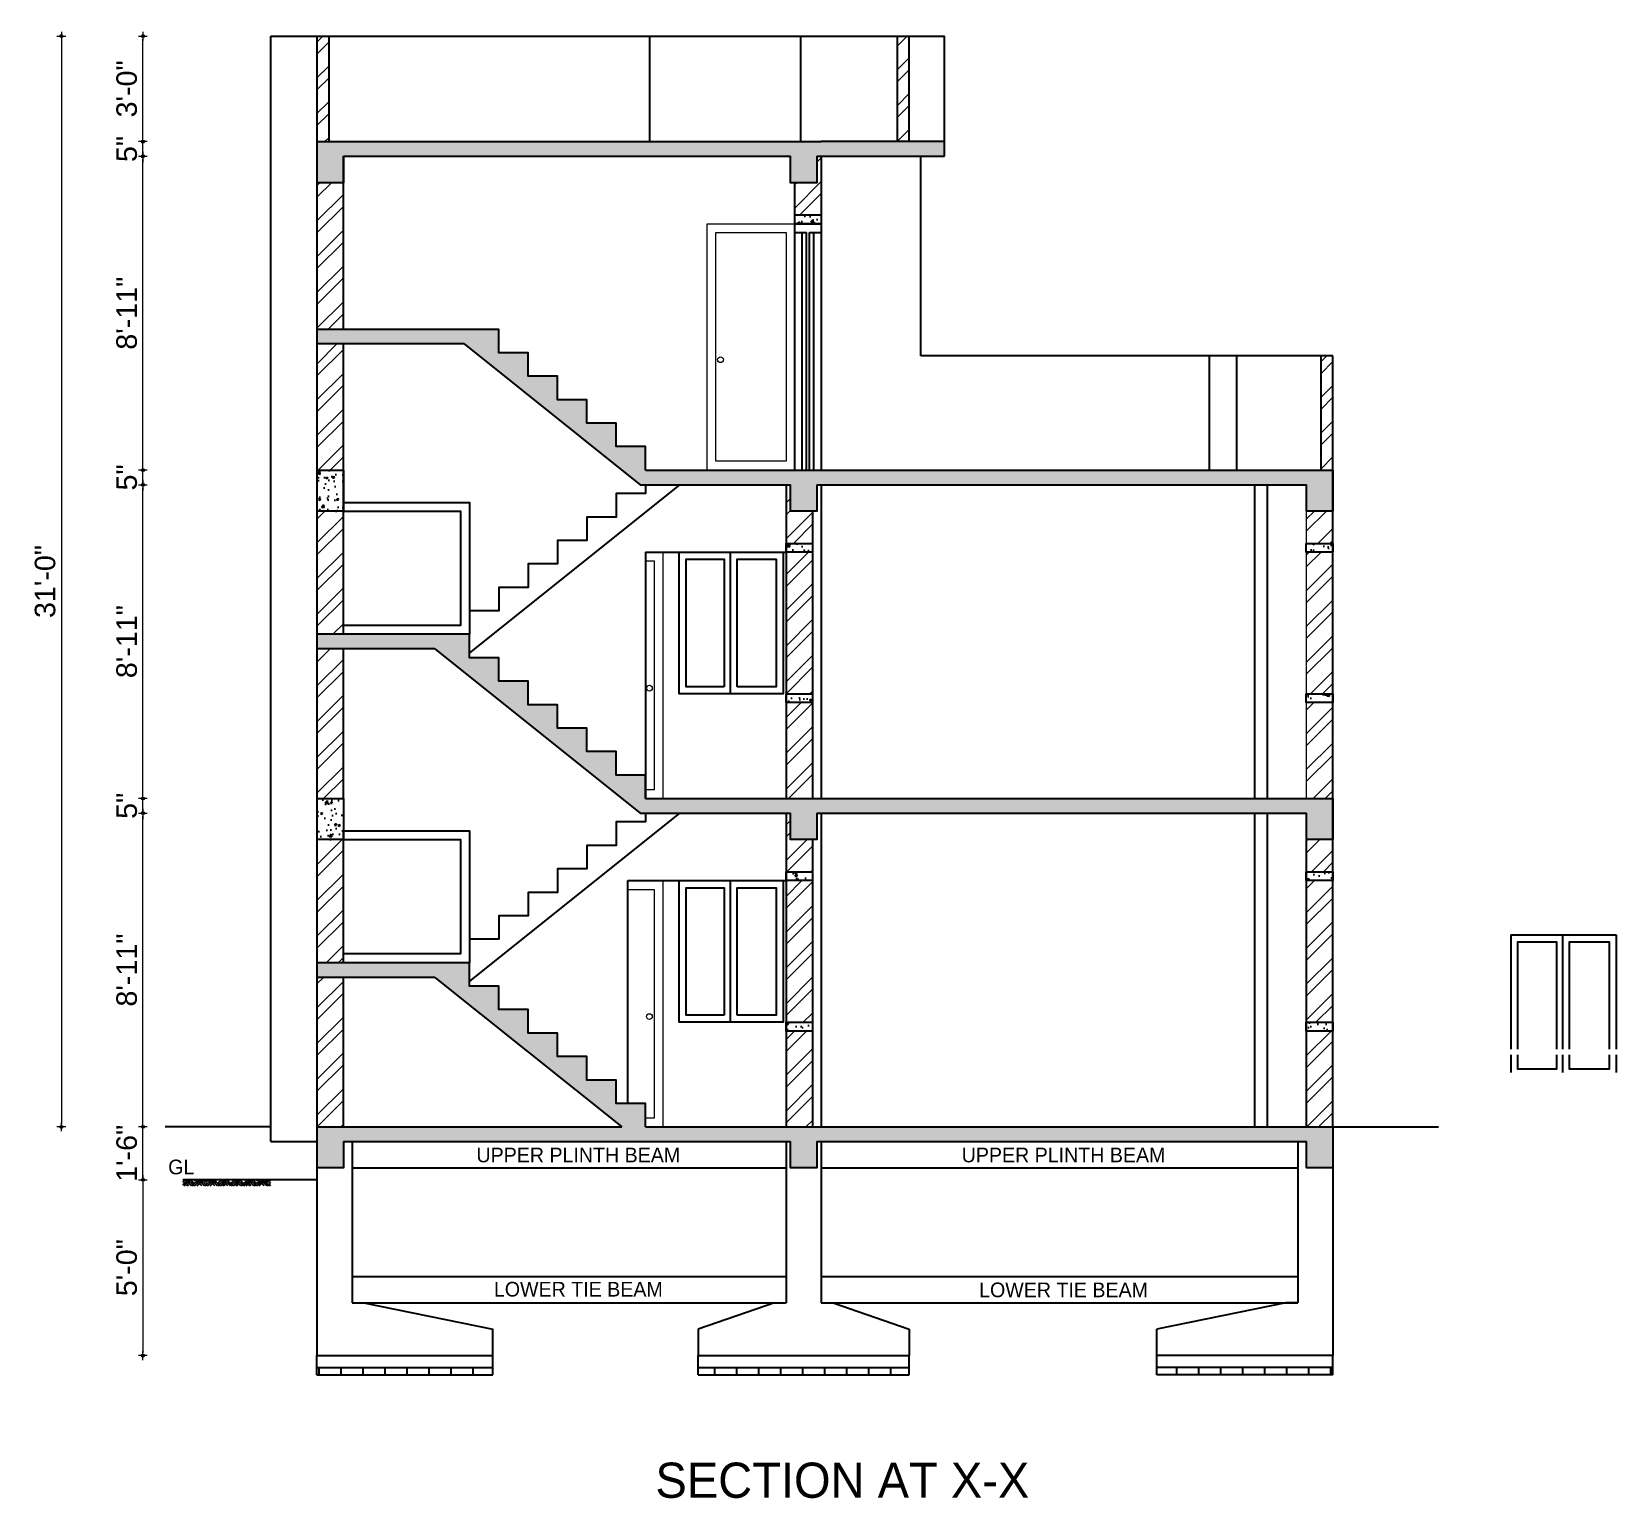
# Model space of a CAD drawing. Header units: inches. Extents: x 10143 to 33197, y -150 to 3760.
# Drawn here: x 27609 to 28150, y 839 to 1339 of the extents above; entities that cross this region are included whole.
import ezdxf
from ezdxf.enums import TextEntityAlignment as Align

# ---------------------------------------------------------------- set-up
doc = ezdxf.new("R2010")
doc.units = ezdxf.units.IN
doc.header["$LTSCALE"] = 0.5
doc.header["$MEASUREMENT"] = 0
doc.header["$PDMODE"] = 66
doc.layers.add('A-Wall', color=7, linetype='Continuous')
for name, color, linetype, lineweight in [('Dimention', 5, 'Continuous', 20), ('DW TEXT', 92, 'Continuous', 15), ('hatch', 9, 'Continuous', 0), ('Toilet', 7, 'Continuous', 25), ('win door light', 30, 'Continuous', 18)]:
    doc.layers.add(name, color=color, linetype=linetype, lineweight=lineweight)
doc.styles.add('CEN', font='GOTHIC.TTF')
doc.styles.get("Standard").update_dxf_attribs({"font": 'arial.ttf'})
doc.dimstyles.new('S8', dxfattribs={"dimtxt": 5, "dimasz": 1, "dimexe": 6, "dimexo": 18, "dimgap": 1.9375, "dimtad": 1, "dimdec": 0, "dimzin": 3, "dimdsep": 46, "dimlunit": 4, "dimtxsty": 'Standard', "dimblk": 'dot 2', "dimcen": 12, "dimse1": 1, "dimse2": 1, "dimclrd": 1, "dimclre": 1, "dimclrt": 256, "dimadec": 0, "dimazin": 0, "dimtfac": 0.75, "dimtdec": 0, "dimtix": 1, "dimtmove": 1, "dimatfit": 3, "dimldrblk": 'DOT', "dimfxl": 1, "dimtolj": 1, "dimtzin": 0, "dimlwd": 9, "dimlwe": 9, "dimarcsym": 0})
pattern_1 = [(0, (12999.9513, 1360.385), (0, 3.75), []), (90, (12999.951, 1360.385), (-7.5, 5e-16), [3.75, -3.75]), (90, (13003.701, 1360.385), (-7.5, 5e-16), [-3.75, 3.75])]
pattern_2 = [(50, (0, 0), (7.1726018, -0.6275213), [0.75, -8.25]), (355, (0, 0), (-1.3875133, 7.5219213), [0.6, -6.6]), (100.451444, (0.598, -0.052), (5.7850885, 6.8943999), [0.637402, -7.0114211]), (46.1842, (0, 2), (10.6724133, -1.6551928), [1.125, -12.375]), (96.635635, (0.889, 1.862), (9.3466195, 9.741186), [0.9561034, -10.5171376]), (351.184164, (0, 2), (9.3466195, 9.741186), [0.9, -9.9]), (21, (1, 1.5), (5.9690705, -4.0261889), [0.75, -8.25]), (326, (1, 1.5), (2.4331533, 7.2515005), [0.6, -6.6]), (71.451445, (1.4974, 1.1645), (8.4022238, 3.2253115), [0.6374019, -7.0114211]), (37.5, (0, 0), (0.12159855, 3.32893854), [0, -6.52, 0, -6.7, 0, -6.625]), (7.5, (0, 0), (2.63069537, 3.9441171), [0, -3.82, 0, -6.37, 0, -2.525]), (327.5, (-2.23, 0), (5.33822436, -0.22554872), [0, -2.5, 0, -7.8, 0, -10.35]), (317.5, (-3.23, 0), (5.8318617, 1.0010498), [0, -3.25, 0, -5.18, 0, -7.35])]

# ---------------------------------------------------------------- blocks, each defined once
blk = doc.blocks.new('dot1')
at = {"layer": 'hatch'}
h = blk.add_hatch(color=256, dxfattribs=at)
edge = h.paths.add_edge_path()
edge.add_arc((0, 0), 1, 0, 360)
for p, q in [((3, 0), (-3, 0)), ((0, 3), (0, -3))]:
    blk.add_line(p, q, dxfattribs=at)
blk.add_circle((0, 0), 1, dxfattribs=at)
blk = doc.blocks.new('dot 2')
at = {"layer": 'hatch', "xscale": 0.5, "yscale": 0.5, "zscale": 0.5}
blk.add_blockref('dot1', (0, 0), dxfattribs=at)
blk = doc.blocks.new('*D2158')
at = {"layer": 'Defpoints', "color": 0, "transparency": 16777216}
for p in [(27660.98, 947.59), (27647.37, 887.59), (27706.73, 887.59)]:
    blk.add_point(p, dxfattribs=at)
at = {"layer": 'Toilet', "color": 1, "lineweight": 9, "transparency": 16777216}
blk.add_line((27647.37, 946.59), (27647.37, 888.59), dxfattribs=at)
for p, rotation in [((27647.37, 947.59), 90), ((27647.37, 887.59), 270)]:
    blk.add_blockref('dot 2', p, dxfattribs=dict(at, rotation=rotation))
at = {"layer": 'Toilet', "transparency": 16777216, "insert": (27641.86, 917.59), "char_height": 7, "attachment_point": 5, "rotation": 90}
blk.add_mtext('\\A1;5\'-0"', dxfattribs=at)
blk = doc.blocks.new('_Dot')
at = {"color": 0, "linetype": 'ByBlock', "lineweight": -2}
blk.add_line((-0.5, 0), (-1, 0), dxfattribs=at)
at = {"color": 0, "linetype": 'ByBlock', "const_width": 0.5}
blk.add_lwpolyline([(-0.25, 0, 1), (0.25, 0, 1)], format="xyb", close=True, dxfattribs=at)
blk = doc.blocks.new('*D2159')
at = {"layer": 'Defpoints', "color": 0, "transparency": 16777216}
for p in [(27647.37, 965.59), (27654.98, 965.59), (27660.98, 947.59)]:
    blk.add_point(p, dxfattribs=at)
at = {"layer": 'Toilet', "color": 1, "lineweight": 9, "transparency": 16777216}
for p, q in [((27647.37, 966.59), (27647.37, 967.59)), ((27647.37, 947.59), (27647.37, 965.59)), ((27647.37, 946.59), (27647.37, 945.59))]:
    blk.add_line(p, q, dxfattribs=at)
for p, rotation in [((27647.37, 965.59), 270), ((27647.37, 947.59), 90)]:
    blk.add_blockref('dot 2', p, dxfattribs=dict(at, rotation=rotation))
at = {"layer": 'Toilet', "transparency": 16777216, "insert": (27641.86, 956.59), "char_height": 7, "attachment_point": 5, "rotation": 90}
blk.add_mtext('\\A1;1\'-6"', dxfattribs=at)
blk = doc.blocks.new('*D2160')
at = {"layer": 'Defpoints', "color": 0, "transparency": 16777216}
for p in [(27647.37, 1072.59), (27816.96, 1072.59), (27654.98, 965.59)]:
    blk.add_point(p, dxfattribs=at)
at = {"layer": 'Toilet', "color": 1, "lineweight": 9, "transparency": 16777216}
blk.add_line((27647.37, 966.59), (27647.37, 1071.59), dxfattribs=at)
for p, rotation in [((27647.37, 1072.59), 90), ((27647.37, 965.59), 270)]:
    blk.add_blockref('dot 2', p, dxfattribs=dict(at, rotation=rotation))
at = {"layer": 'Toilet', "transparency": 16777216, "insert": (27641.86, 1019.09), "char_height": 7, "attachment_point": 5, "rotation": 90}
blk.add_mtext('\\A1;8\'-11"', dxfattribs=at)
blk = doc.blocks.new('*D2161')
at = {"layer": 'Defpoints', "color": 0, "transparency": 16777216}
for p in [(27647.37, 1077.59), (27818.71, 1077.59), (27816.96, 1072.59)]:
    blk.add_point(p, dxfattribs=at)
at = {"layer": 'Toilet', "color": 1, "lineweight": 9, "transparency": 16777216}
for p, q in [((27647.37, 1078.59), (27647.37, 1079.59)), ((27647.37, 1072.59), (27647.37, 1077.59)), ((27647.37, 1071.59), (27647.37, 1070.59))]:
    blk.add_line(p, q, dxfattribs=at)
for p, rotation in [((27647.37, 1077.59), 270), ((27647.37, 1072.59), 90)]:
    blk.add_blockref('dot 2', p, dxfattribs=dict(at, rotation=rotation))
at = {"layer": 'Toilet', "transparency": 16777216, "insert": (27641.88, 1075.09), "char_height": 7, "attachment_point": 5, "rotation": 90}
blk.add_mtext('\\A1;5"', dxfattribs=at)
blk = doc.blocks.new('*D2162')
at = {"layer": 'Defpoints', "color": 0, "transparency": 16777216}
for p in [(27647.37, 1184.59), (27818.71, 1184.59), (27818.71, 1077.59)]:
    blk.add_point(p, dxfattribs=at)
at = {"layer": 'Toilet', "color": 1, "lineweight": 9, "transparency": 16777216}
blk.add_line((27647.37, 1078.59), (27647.37, 1183.59), dxfattribs=at)
for p, rotation in [((27647.37, 1184.59), 90), ((27647.37, 1077.59), 270)]:
    blk.add_blockref('dot 2', p, dxfattribs=dict(at, rotation=rotation))
at = {"layer": 'Toilet', "transparency": 16777216, "insert": (27641.86, 1131.09), "char_height": 7, "attachment_point": 5, "rotation": 90}
blk.add_mtext('\\A1;8\'-11"', dxfattribs=at)
blk = doc.blocks.new('*D2163')
at = {"layer": 'Defpoints', "color": 0, "transparency": 16777216}
for p in [(27647.37, 1189.59), (27818.71, 1189.59), (27818.71, 1184.59)]:
    blk.add_point(p, dxfattribs=at)
at = {"layer": 'Toilet', "color": 1, "lineweight": 9, "transparency": 16777216}
for p, q in [((27647.37, 1190.59), (27647.37, 1191.59)), ((27647.37, 1184.59), (27647.37, 1189.59)), ((27647.37, 1183.59), (27647.37, 1182.59))]:
    blk.add_line(p, q, dxfattribs=at)
for p, rotation in [((27647.37, 1189.59), 270), ((27647.37, 1184.59), 90)]:
    blk.add_blockref('dot 2', p, dxfattribs=dict(at, rotation=rotation))
at = {"layer": 'Toilet', "transparency": 16777216, "insert": (27641.88, 1187.09), "char_height": 7, "attachment_point": 5, "rotation": 90}
blk.add_mtext('\\A1;5"', dxfattribs=at)
blk = doc.blocks.new('*D2164')
at = {"layer": 'Defpoints', "color": 0, "transparency": 16777216}
for p in [(27647.37, 1296.59), (27715.75, 1296.59), (27818.71, 1189.59)]:
    blk.add_point(p, dxfattribs=at)
at = {"layer": 'Toilet', "color": 1, "lineweight": 9, "transparency": 16777216}
blk.add_line((27647.37, 1190.59), (27647.37, 1295.59), dxfattribs=at)
for p, rotation in [((27647.37, 1296.59), 90), ((27647.37, 1189.59), 270)]:
    blk.add_blockref('dot 2', p, dxfattribs=dict(at, rotation=rotation))
at = {"layer": 'Toilet', "transparency": 16777216, "insert": (27641.86, 1243.09), "char_height": 7, "attachment_point": 5, "rotation": 90}
blk.add_mtext('\\A1;8\'-11"', dxfattribs=at)
blk = doc.blocks.new('*D2165')
at = {"layer": 'Defpoints', "color": 0, "transparency": 16777216}
for p in [(27647.37, 1301.59), (27706.73, 1301.59), (27715.75, 1296.59)]:
    blk.add_point(p, dxfattribs=at)
at = {"layer": 'Toilet', "color": 1, "lineweight": 9, "transparency": 16777216}
for p, q in [((27647.37, 1302.59), (27647.37, 1303.59)), ((27647.37, 1296.59), (27647.37, 1301.59)), ((27647.37, 1295.59), (27647.37, 1294.59))]:
    blk.add_line(p, q, dxfattribs=at)
for p, rotation in [((27647.37, 1301.59), 270), ((27647.37, 1296.59), 90)]:
    blk.add_blockref('dot 2', p, dxfattribs=dict(at, rotation=rotation))
at = {"layer": 'Toilet', "transparency": 16777216, "insert": (27641.88, 1299.09), "char_height": 7, "attachment_point": 5, "rotation": 90}
blk.add_mtext('\\A1;5"', dxfattribs=at)
blk = doc.blocks.new('*D2166')
at = {"layer": 'Defpoints', "color": 0, "transparency": 16777216}
for p in [(27647.37, 1337.59), (27706.73, 1337.59), (27706.73, 1301.59)]:
    blk.add_point(p, dxfattribs=at)
at = {"layer": 'Toilet', "color": 1, "lineweight": 9, "transparency": 16777216}
blk.add_line((27647.37, 1302.59), (27647.37, 1336.59), dxfattribs=at)
for p, rotation in [((27647.37, 1337.59), 90), ((27647.37, 1301.59), 270)]:
    blk.add_blockref('dot 2', p, dxfattribs=dict(at, rotation=rotation))
at = {"layer": 'Toilet', "transparency": 16777216, "insert": (27641.86, 1319.59), "char_height": 7, "attachment_point": 5, "rotation": 90}
blk.add_mtext('\\A1;3\'-0"', dxfattribs=at)
blk = doc.blocks.new('*D2167')
at = {"layer": 'Defpoints', "color": 0, "transparency": 16777216}
for p in [(27690.98, 1337.59), (27619.56, 965.59), (27690.98, 965.59)]:
    blk.add_point(p, dxfattribs=at)
at = {"layer": 'Toilet', "color": 1, "lineweight": 9, "transparency": 16777216}
blk.add_line((27619.56, 1336.59), (27619.56, 966.59), dxfattribs=at)
for p, rotation in [((27619.56, 1337.59), 90), ((27619.56, 965.59), 270)]:
    blk.add_blockref('dot 2', p, dxfattribs=dict(at, rotation=rotation))
at = {"layer": 'Toilet', "transparency": 16777216, "insert": (27614.04, 1151.59), "char_height": 7, "attachment_point": 5, "rotation": 90}
blk.add_mtext('\\A1;31\'-0"', dxfattribs=at)

msp = doc.modelspace()

# ---------------------------------------------------------------- hatches: boundary and pattern name
at = {"layer": 'A-Wall', "ltscale": 40, "true_color": 0xf26722}
h = msp.add_hatch(dxfattribs=at)
h.set_pattern_fill('AR-CONC', color=30)
h.set_pattern_definition(pattern_2)
h.paths.add_polyline_path([(27877.21, 1296.59), (27878.71, 1296.59), (27920.71, 1296.59), (27920.71, 1301.59), (27878.71, 1301.59), (27706.75, 1301.59), (27706.75, 1287.59), (27715.75, 1287.59), (27715.75, 1296.59), (27868.21, 1296.59), (27868.21, 1287.59), (27877.21, 1287.59)])
h = msp.add_hatch(dxfattribs=at)
h.set_pattern_fill('AR-CONC', color=30)
h.set_pattern_definition(pattern_2)
h.paths.add_polyline_path([(27878.71, 1276.59), (27869.71, 1276.59), (27869.71, 1273.59), (27878.71, 1273.59)])
h = msp.add_hatch(dxfattribs=at)
h.set_pattern_fill('AR-CONC', color=30)
h.set_pattern_definition(pattern_2)
h.paths.add_polyline_path([(27877.21, 1184.59), (28044.17, 1184.59), (28044.17, 1175.59), (28053.17, 1175.59), (28053.17, 1189.59), (27818.71, 1189.59), (27818.71, 1197.59), (27808.71, 1197.59), (27808.71, 1205.59), (27798.71, 1205.59), (27798.71, 1213.59), (27788.71, 1213.59), (27788.71, 1221.59), (27778.71, 1221.59), (27778.71, 1229.59), (27768.71, 1229.59), (27768.71, 1237.59), (27732.72, 1237.59), (27706.73, 1237.59), (27706.73, 1232.59), (27756.96, 1232.59), (27816.96, 1184.59), (27868.21, 1184.59), (27868.21, 1175.59), (27877.21, 1175.59)])
h = msp.add_hatch(dxfattribs=at)
h.set_pattern_fill('AR-CONC', color=30)
h.set_pattern_definition(pattern_2)
h.paths.add_polyline_path([(27715.75, 1189.59), (27706.75, 1189.59), (27706.75, 1175.59), (27715.75, 1175.59)])
h = msp.add_hatch(dxfattribs=at)
h.set_pattern_fill('AR-CONC', color=30)
h.set_pattern_definition(pattern_2)
h.paths.add_polyline_path([(27875.71, 1164.59), (27866.71, 1164.59), (27866.71, 1161.59), (27875.71, 1161.59)])
h = msp.add_hatch(dxfattribs=at)
h.set_pattern_fill('AR-CONC', color=30)
h.set_pattern_definition(pattern_2)
h.paths.add_polyline_path([(28053.17, 1164.59), (28044.11, 1164.59), (28044.11, 1161.59), (28053.17, 1161.59)])
h = msp.add_hatch(dxfattribs=at)
h.set_pattern_fill('AR-CONC', color=30)
h.set_pattern_definition(pattern_2)
h.paths.add_polyline_path([(27877.21, 1072.59), (27878.71, 1072.59), (28044.17, 1072.59), (28044.17, 1063.59), (28053.17, 1063.59), (28053.17, 1077.59), (27818.71, 1077.59), (27818.71, 1085.59), (27808.71, 1085.59), (27808.71, 1093.59), (27798.71, 1093.59), (27798.71, 1101.59), (27788.71, 1101.59), (27788.71, 1109.59), (27778.71, 1109.59), (27778.71, 1117.59), (27768.71, 1117.59), (27768.71, 1125.59), (27758.71, 1125.59), (27758.71, 1133.59), (27715.75, 1133.59), (27706.73, 1133.59), (27706.73, 1128.59), (27746.96, 1128.59), (27816.96, 1072.59), (27868.21, 1072.59), (27868.21, 1063.59), (27877.21, 1063.59)])
h = msp.add_hatch(dxfattribs=at)
h.set_pattern_fill('AR-CONC', color=30)
h.set_pattern_definition(pattern_2)
h.paths.add_polyline_path([(27875.71, 1113.28), (27866.71, 1113.28), (27866.71, 1110.28), (27875.71, 1110.28)])
h = msp.add_hatch(dxfattribs=at)
h.set_pattern_fill('AR-CONC', color=30)
h.set_pattern_definition(pattern_2)
h.paths.add_polyline_path([(28053.17, 1113.28), (28044.11, 1113.28), (28044.11, 1110.28), (28053.17, 1110.28)])
h = msp.add_hatch(dxfattribs=at)
h.set_pattern_fill('AR-CONC', color=30)
h.set_pattern_definition(pattern_2)
h.paths.add_polyline_path([(27715.75, 1077.59), (27706.75, 1077.59), (27706.75, 1063.59), (27715.75, 1063.59)])
h = msp.add_hatch(dxfattribs=at)
h.set_pattern_fill('AR-CONC', color=30)
h.set_pattern_definition(pattern_2)
h.paths.add_polyline_path([(27875.71, 1052.59), (27866.71, 1052.59), (27866.71, 1049.59), (27875.71, 1049.59)])
h = msp.add_hatch(dxfattribs=at)
h.set_pattern_fill('AR-CONC', color=30)
h.set_pattern_definition(pattern_2)
h.paths.add_polyline_path([(28053.17, 1052.59), (28044.11, 1052.59), (28044.11, 1049.59), (28053.17, 1049.59)])
h = msp.add_hatch(dxfattribs=at)
h.set_pattern_fill('AR-CONC', color=30)
h.set_pattern_definition(pattern_2)
h.paths.add_polyline_path([(27877.21, 960.59), (28044.17, 960.59), (28044.17, 951.59), (28053.17, 951.59), (28053.17, 960.59), (28053.17, 965.59), (27818.71, 965.59), (27818.71, 973.59), (27808.71, 973.59), (27808.71, 981.59), (27798.71, 981.59), (27798.71, 989.59), (27788.71, 989.59), (27788.71, 997.59), (27778.71, 997.59), (27778.71, 1005.59), (27768.71, 1005.59), (27768.71, 1013.59), (27758.71, 1013.59), (27758.71, 1021.59), (27706.73, 1021.59), (27706.73, 1016.59), (27746.96, 1016.59), (27810.71, 965.59), (27706.75, 965.59), (27706.75, 951.59), (27715.75, 951.59), (27715.75, 960.59), (27868.21, 960.59), (27868.21, 951.59), (27877.21, 951.59)])
h = msp.add_hatch(dxfattribs=at)
h.set_pattern_fill('AR-CONC', color=30)
h.set_pattern_definition(pattern_2)
h.paths.add_polyline_path([(27875.71, 1001.28), (27866.71, 1001.28), (27866.71, 998.28), (27875.71, 998.28)])
h = msp.add_hatch(dxfattribs=at)
h.set_pattern_fill('AR-CONC', color=30)
h.set_pattern_definition(pattern_2)
h.paths.add_polyline_path([(28053.17, 1001.28), (28044.11, 1001.28), (28044.11, 998.28), (28053.17, 998.28)])
at = {"layer": 'Dimention', "ltscale": 40, "true_color": 0xf26722}
h = msp.add_hatch(dxfattribs=at)
h.set_pattern_fill('ANSI32', color=30, scale=23)
h.paths.add_polyline_path([(27710.74, 1337.59), (27706.73, 1337.59), (27706.73, 1301.59), (27710.74, 1301.59)])
h = msp.add_hatch(dxfattribs=at)
h.set_pattern_fill('ANSI32', color=30, scale=23)
h.paths.add_polyline_path([(27908.71, 1337.59), (27904.71, 1337.59), (27904.71, 1301.59), (27908.71, 1301.59)])
h = msp.add_hatch(dxfattribs=at)
h.set_pattern_fill('ANSI32', color=30, scale=23)
h.paths.add_polyline_path([(27878.71, 1296.59), (27877.21, 1296.59), (27877.21, 1287.59), (27869.71, 1287.59), (27869.71, 1276.59), (27878.71, 1276.59)])
h = msp.add_hatch(dxfattribs=at)
h.set_pattern_fill('ANSI32', color=30, scale=23)
h.paths.add_polyline_path([(27715.75, 1287.59), (27706.73, 1287.59), (27706.73, 1237.59), (27715.75, 1237.59)])
h = msp.add_hatch(dxfattribs=at)
h.set_pattern_fill('ANSI32', color=30, scale=23)
h.paths.add_polyline_path([(27715.75, 1232.59), (27706.73, 1232.59), (27706.73, 1189.59), (27715.75, 1189.59)])
h = msp.add_hatch(dxfattribs=at)
h.set_pattern_fill('ANSI32', color=30, scale=23)
h.paths.add_polyline_path([(28053.17, 1228.59), (28049.14, 1228.59), (28049.14, 1189.59), (28053.17, 1189.59)])
h = msp.add_hatch(dxfattribs=at)
h.set_pattern_fill('ANSI32', color=30, scale=23)
h.paths.add_polyline_path([(27875.71, 1175.59), (27868.21, 1175.59), (27868.21, 1184.59), (27866.71, 1184.59), (27866.71, 1164.59), (27875.71, 1164.59)])
h = msp.add_hatch(dxfattribs=at)
h.set_pattern_fill('ANSI32', color=30, scale=23)
h.paths.add_polyline_path([(27715.75, 1175.59), (27706.73, 1175.59), (27706.73, 1133.59), (27715.75, 1133.59)])
h = msp.add_hatch(dxfattribs=at)
h.set_pattern_fill('ANSI32', color=30, scale=23)
h.paths.add_polyline_path([(28053.17, 1175.59), (28044.11, 1175.59), (28044.11, 1164.59), (28053.17, 1164.59)])
h = msp.add_hatch(dxfattribs=at)
h.set_pattern_fill('ANSI32', color=30, scale=23)
h.paths.add_polyline_path([(27875.71, 1161.59), (27866.71, 1161.59), (27866.71, 1113.28), (27875.71, 1113.28)])
h = msp.add_hatch(dxfattribs=at)
h.set_pattern_fill('ANSI32', color=30, scale=23)
h.paths.add_polyline_path([(28053.17, 1161.59), (28044.11, 1161.59), (28044.11, 1113.28), (28053.17, 1113.28)])
h = msp.add_hatch(dxfattribs=at)
h.set_pattern_fill('ANSI32', color=30, scale=23)
h.paths.add_polyline_path([(27715.75, 1128.59), (27706.73, 1128.59), (27706.73, 1077.59), (27715.75, 1077.59)])
h = msp.add_hatch(dxfattribs=at)
h.set_pattern_fill('ANSI32', color=30, scale=23)
h.paths.add_polyline_path([(27875.71, 1110.28), (27866.71, 1110.28), (27866.71, 1077.59), (27875.71, 1077.59)])
h = msp.add_hatch(dxfattribs=at)
h.set_pattern_fill('ANSI32', color=30, scale=23)
h.paths.add_polyline_path([(28053.17, 1110.28), (28044.11, 1110.28), (28044.11, 1077.59), (28053.17, 1077.59)])
h = msp.add_hatch(dxfattribs=at)
h.set_pattern_fill('ANSI32', color=30, scale=23)
h.paths.add_polyline_path([(27875.71, 1063.59), (27868.21, 1063.59), (27868.21, 1072.59), (27866.71, 1072.59), (27866.71, 1052.59), (27875.71, 1052.59)])
h = msp.add_hatch(dxfattribs=at)
h.set_pattern_fill('ANSI32', color=30, scale=23)
h.paths.add_polyline_path([(27715.75, 1063.59), (27706.73, 1063.59), (27706.73, 1021.59), (27715.75, 1021.59)])
h = msp.add_hatch(dxfattribs=at)
h.set_pattern_fill('ANSI32', color=30, scale=23)
h.paths.add_polyline_path([(28053.17, 1063.59), (28044.11, 1063.59), (28044.11, 1052.59), (28053.17, 1052.59)])
h = msp.add_hatch(dxfattribs=at)
h.set_pattern_fill('ANSI32', color=30, scale=23)
h.paths.add_polyline_path([(27875.71, 1049.59), (27866.71, 1049.59), (27866.71, 1001.28), (27875.71, 1001.28)])
h = msp.add_hatch(dxfattribs=at)
h.set_pattern_fill('ANSI32', color=30, scale=23)
h.paths.add_polyline_path([(28053.17, 1049.59), (28044.11, 1049.59), (28044.11, 1001.28), (28053.17, 1001.28)])
h = msp.add_hatch(dxfattribs=at)
h.set_pattern_fill('ANSI32', color=30, scale=23)
h.paths.add_polyline_path([(27715.75, 1016.59), (27706.73, 1016.59), (27706.73, 965.59), (27715.75, 965.59)])
h = msp.add_hatch(dxfattribs=at)
h.set_pattern_fill('ANSI32', color=30, scale=23)
h.paths.add_polyline_path([(27875.71, 998.28), (27866.71, 998.28), (27866.71, 965.59), (27875.71, 965.59)])
h = msp.add_hatch(dxfattribs=at)
h.set_pattern_fill('ANSI32', color=30, scale=23)
h.paths.add_polyline_path([(28053.17, 998.28), (28044.11, 998.28), (28044.11, 965.59), (28053.17, 965.59)])
at = {"layer": 'Toilet'}
h = msp.add_hatch(dxfattribs=at)
h.set_pattern_fill('HOUND', color=256, scale=10, angle=45)
h.set_pattern_definition([(45, (12999.95125, 1360.3849), (1.325825215, 2.20970869), [10, -5]), (135, (12999.95125, 1360.3849), (1.325825215, -2.20970869), [10, -5])])
h.paths.add_polyline_path([(27690.98, 947.59), (27660.98, 947.59), (27660.98, 945.46), (27690.98, 945.46)])
h = msp.add_hatch(dxfattribs=at)
h.set_pattern_fill('BRICK', color=256, scale=15)
h.set_pattern_definition(pattern_1)
h.paths.add_polyline_path([(27766.73, 883.59), (27706.73, 883.59), (27706.73, 881.09), (27766.73, 881.09)])
h = msp.add_hatch(dxfattribs=at)
h.set_pattern_fill('BRICK', color=256, scale=15)
h.set_pattern_definition(pattern_1)
h.paths.add_polyline_path([(27908.71, 883.59), (27836.71, 883.59), (27836.71, 881.09), (27908.71, 881.09)])
h = msp.add_hatch(dxfattribs=at)
h.set_pattern_fill('BRICK', color=256, scale=15)
h.set_pattern_definition(pattern_1)
h.paths.add_polyline_path([(28053.17, 883.59), (27993.17, 883.59), (27993.17, 881.09), (28053.17, 881.09)])

# ---------------------------------------------------------------- linework, layer by layer
at = {"color": 5}
for p, q in [((27830.21, 1161.59), (27865.71, 1161.59)), ((27847.63, 1161.59), (27847.63, 1113.28)), ((27830.21, 1049.59), (27865.71, 1049.59)), ((27847.63, 1049.59), (27847.63, 1001.28)), ((28113.82, 1031.15), (28149.82, 1031.15)), ((28113.82, 1031.15), (28113.82, 992.15)), ((28131.48, 1031.15), (28131.48, 992.15)), ((28149.82, 1031.15), (28149.82, 992.15)), ((28113.82, 990.15), (28113.82, 984.15)), ((28131.48, 990.15), (28131.48, 984.15)), ((28149.82, 990.15), (28149.82, 984.15))]:
    msp.add_line(p, q, dxfattribs=at)
for points in [[(27715.75, 1178.59), (27758.71, 1178.59), (27758.71, 1133.59), (27715.75, 1133.59)], [(27715.75, 1175.59), (27755.71, 1175.59), (27755.71, 1136.59), (27715.75, 1136.59)], [(27845.59, 1113.28), (27830.21, 1113.28), (27830.21, 1161.59)], [(27865.71, 1161.59), (27865.71, 1113.28), (27830.21, 1113.28)], [(27715.75, 1066.59), (27758.71, 1066.59), (27758.71, 1021.59), (27715.75, 1021.59)], [(27715.75, 1063.59), (27755.71, 1063.59), (27755.71, 1024.59), (27715.75, 1024.59)], [(27845.59, 1001.28), (27830.21, 1001.28), (27830.21, 1049.59)], [(27865.71, 1049.59), (27865.71, 1001.28), (27830.21, 1001.28)], [(28116.22, 992.15), (28116.22, 1028.69), (28129.41, 1028.69), (28129.41, 992.15)], [(28133.88, 992.15), (28133.88, 1028.69), (28147.41, 1028.69), (28147.41, 992.15)], [(28129.41, 990.15), (28129.41, 985.29), (28116.22, 985.29), (28116.22, 990.15)], [(28147.41, 990.15), (28147.41, 985.29), (28133.88, 985.29), (28133.88, 990.15)]]:
    msp.add_lwpolyline(points, dxfattribs=at)
for points in [[(27845.59, 1115.7), (27832.58, 1115.7), (27832.58, 1159.17), (27845.59, 1159.17)], [(27850, 1115.7), (27850, 1159.17), (27863.34, 1159.17), (27863.34, 1115.7)], [(27845.59, 1003.7), (27832.58, 1003.7), (27832.58, 1047.17), (27845.59, 1047.17)], [(27850, 1003.7), (27850, 1047.17), (27863.34, 1047.17), (27863.34, 1003.7)]]:
    msp.add_lwpolyline(points, close=True, dxfattribs=at)
at = {"layer": 'Dimention', "color": 30, "ltscale": 40, "true_color": 0xf26722}
msp.add_line((28044.11, 1184.59), (28044.11, 1077.59), dxfattribs=at)
at = {"layer": 'Toilet'}
for p, q in [((27690.98, 960.59), (27690.98, 1337.59)), ((27690.98, 1337.59), (27920.71, 1337.59)), ((27706.73, 1337.59), (27706.73, 1301.59)), ((27710.74, 1337.59), (27710.74, 1301.59)), ((27820.21, 1301.59), (27820.21, 1337.59)), ((27871.71, 1301.59), (27871.71, 1337.59)), ((27904.71, 1301.59), (27904.71, 1337.59)), ((27908.71, 1301.59), (27908.71, 1337.59)), ((27920.71, 1296.59), (27920.71, 1337.59)), ((27706.73, 1301.59), (27878.71, 1301.59)), ((27706.73, 1301.59), (27706.73, 965.59)), ((27920.71, 1301.59), (27878.71, 1301.59)), ((27706.73, 1296.59), (27706.75, 1296.59)), ((27715.75, 1237.59), (27715.75, 1296.59)), ((27715.75, 1296.59), (27868.21, 1296.59)), ((27877.21, 1296.59), (27878.71, 1296.59)), ((27878.71, 1296.59), (27878.71, 1189.59)), ((27878.71, 1296.59), (27920.71, 1296.59)), ((27912.7, 1228.59), (27912.7, 1296.59)), ((27869.71, 1189.59), (27869.71, 1287.59)), ((27869.71, 1273.59), (27878.71, 1273.59)), ((27869.71, 1270.59), (27873.71, 1270.59)), ((27872.21, 1189.59), (27872.21, 1270.59)), ((27873.71, 1189.59), (27873.71, 1270.59)), ((27874.71, 1189.59), (27874.71, 1270.59)), ((27874.71, 1270.59), (27878.71, 1270.59)), ((27876.21, 1189.59), (27876.21, 1270.59)), ((27768.71, 1237.59), (27732.72, 1237.59)), ((27756.96, 1232.59), (27706.73, 1232.59)), ((27715.75, 1133.59), (27715.75, 1232.59)), ((27756.96, 1232.59), (27816.96, 1184.59)), ((28053.17, 1228.59), (27912.7, 1228.59)), ((28011.08, 1189.59), (28011.08, 1228.59)), ((28020.46, 1189.59), (28020.46, 1228.59)), ((28049.14, 1189.59), (28049.14, 1228.59)), ((28053.17, 1189.59), (28053.17, 1228.59)), ((27818.71, 1189.59), (28053.17, 1189.59)), ((27869.71, 1189.59), (27878.71, 1189.59)), ((28053.17, 1077.59), (28053.17, 1189.59)), ((27758.71, 1127.19), (27830.47, 1184.59)), ((27816.96, 1184.59), (27868.21, 1184.59)), ((27866.71, 1184.59), (27866.71, 1077.59)), ((27877.21, 1184.59), (28044.17, 1184.59)), ((27878.71, 1184.59), (27878.71, 1077.59)), ((28026.44, 1184.59), (28026.44, 1077.59)), ((28030.8, 1184.59), (28030.8, 1077.59)), ((27875.71, 1175.59), (27875.71, 1077.59)), ((27818.71, 1161.59), (27866.71, 1161.59)), ((27818.71, 1161.59), (27818.71, 1077.59)), ((27746.96, 1128.59), (27706.73, 1128.59)), ((27715.75, 1077.59), (27715.75, 1128.59)), ((27746.96, 1128.59), (27816.96, 1072.59)), ((27818.71, 1077.59), (28053.17, 1077.59)), ((28053.17, 965.59), (28053.17, 1077.59)), ((27758.71, 1015.19), (27830.47, 1072.59)), ((27816.96, 1072.59), (27868.21, 1072.59)), ((27866.71, 1072.59), (27866.71, 965.59)), ((27866.71, 1072.59), (27868.21, 1072.59)), ((27877.21, 1072.59), (27878.71, 1072.59)), ((27877.21, 1072.59), (28044.17, 1072.59)), ((27878.71, 1072.59), (27878.71, 965.59)), ((28026.44, 1072.59), (28026.44, 965.59)), ((28030.8, 1072.59), (28030.8, 965.59)), ((28044.11, 1072.59), (28044.11, 965.59)), ((27715.75, 1021.59), (27715.75, 1066.59)), ((27875.71, 1063.59), (27875.71, 965.59)), ((27812.71, 973.59), (27812.71, 1049.59)), ((27812.71, 1049.59), (27866.71, 1049.59)), ((27746.96, 1016.59), (27706.73, 1016.59)), ((27715.75, 965.59), (27715.75, 1016.59)), ((27746.96, 1016.59), (27810.71, 965.59)), ((27690.98, 965.59), (27654.98, 965.59)), ((27706.73, 965.59), (27810.71, 965.59)), ((27818.71, 965.59), (28053.17, 965.59)), ((28053.17, 965.59), (28089.17, 965.59)), ((27690.98, 960.59), (27706.75, 960.59)), ((27706.73, 960.59), (27706.73, 887.59)), ((27715.75, 960.59), (27868.21, 960.59)), ((27718.73, 960.59), (27718.73, 905.59)), ((27866.71, 960.59), (27866.71, 905.59)), ((27877.21, 960.59), (28044.17, 960.59)), ((27878.71, 960.59), (27878.71, 905.59)), ((28041.17, 960.59), (28041.17, 905.59)), ((28053.17, 960.59), (28053.17, 887.59)), ((27718.73, 951.59), (27866.71, 951.59)), ((27878.71, 951.59), (28041.17, 951.59)), ((27706.73, 947.59), (27660.98, 947.59)), ((27718.73, 914.59), (27866.71, 914.59)), ((27878.71, 914.59), (28041.17, 914.59)), ((27718.73, 905.59), (27722.73, 905.59)), ((27718.73, 905.59), (27866.71, 905.59)), ((27722.73, 905.59), (27766.73, 896.59)), ((27862.71, 905.59), (27836.71, 896.59)), ((27862.71, 905.59), (27866.71, 905.59)), ((27878.71, 905.59), (27882.71, 905.59)), ((27878.71, 905.59), (28041.17, 905.59)), ((27882.71, 905.59), (27908.71, 896.59)), ((28037.17, 905.59), (27993.17, 896.59)), ((28041.17, 905.59), (28037.17, 905.59)), ((27766.73, 887.59), (27766.73, 896.59)), ((27836.71, 896.59), (27836.71, 887.59)), ((27908.71, 896.59), (27908.71, 887.59)), ((27993.17, 887.59), (27993.17, 896.59)), ((27706.73, 887.59), (27766.73, 887.59)), ((27706.73, 881.09), (27706.73, 887.59)), ((27766.73, 881.09), (27766.73, 887.59)), ((27836.71, 887.59), (27908.71, 887.59)), ((27836.71, 881.09), (27836.71, 887.59)), ((27908.71, 881.09), (27908.71, 887.59)), ((28053.17, 887.59), (27993.17, 887.59)), ((27993.17, 881.09), (27993.17, 887.59)), ((28053.17, 881.09), (28053.17, 887.59)), ((27706.73, 883.59), (27766.73, 883.59)), ((27706.73, 881.09), (27766.73, 881.09)), ((27836.71, 883.59), (27908.71, 883.59)), ((27836.71, 881.09), (27908.71, 881.09)), ((28053.17, 883.59), (27993.17, 883.59)), ((28053.17, 881.09), (27993.17, 881.09))]:
    msp.add_line(p, q, dxfattribs=at)
for points in [[(27715.75, 1296.59), (27715.75, 1287.59), (27706.75, 1287.59), (27706.75, 1301.59)], [(27877.21, 1296.59), (27877.21, 1287.59), (27868.21, 1287.59), (27868.21, 1296.59)], [(27818.71, 1189.59), (27818.71, 1197.59), (27808.71, 1197.59), (27808.71, 1205.59), (27798.71, 1205.59), (27798.71, 1213.59), (27788.71, 1213.59), (27788.71, 1221.59), (27778.71, 1221.59), (27778.71, 1229.59), (27768.71, 1229.59), (27768.71, 1237.59), (27758.71, 1237.59), (27706.73, 1237.59)], [(28053.17, 1189.59), (28053.17, 1175.59), (28044.17, 1175.59), (28044.17, 1184.59)], [(27818.71, 1184.59), (27818.71, 1181.59), (27808.71, 1181.59), (27808.71, 1173.59), (27798.71, 1173.59), (27798.71, 1165.59), (27788.71, 1165.59), (27788.71, 1157.59), (27778.71, 1157.59), (27778.71, 1149.59), (27768.71, 1149.59), (27768.71, 1141.59), (27758.71, 1141.59), (27758.71, 1133.59), (27706.73, 1133.59)], [(27877.21, 1184.59), (27877.21, 1175.59), (27868.21, 1175.59), (27868.21, 1184.59)], [(27818.71, 1077.59), (27818.71, 1085.59), (27808.71, 1085.59), (27808.71, 1093.59), (27798.71, 1093.59), (27798.71, 1101.59), (27788.71, 1101.59), (27788.71, 1109.59), (27778.71, 1109.59), (27778.71, 1117.59), (27768.71, 1117.59), (27768.71, 1125.59), (27758.71, 1125.59), (27758.71, 1133.59), (27715.75, 1133.59)], [(27868.21, 1077.59), (27877.21, 1077.59)], [(28053.17, 1077.59), (28053.17, 1063.59), (28044.17, 1063.59), (28044.17, 1072.59)], [(27818.71, 1072.59), (27818.71, 1069.59), (27808.71, 1069.59), (27808.71, 1061.59), (27798.71, 1061.59), (27798.71, 1053.59), (27788.71, 1053.59), (27788.71, 1045.59), (27778.71, 1045.59), (27778.71, 1037.59), (27768.71, 1037.59), (27768.71, 1029.59), (27758.71, 1029.59), (27758.71, 1021.59), (27706.73, 1021.59)], [(27877.21, 1072.59), (27877.21, 1063.59), (27868.21, 1063.59), (27868.21, 1072.59)], [(27818.71, 965.59), (27818.71, 973.59), (27808.71, 973.59), (27808.71, 981.59), (27798.71, 981.59), (27798.71, 989.59), (27788.71, 989.59), (27788.71, 997.59), (27778.71, 997.59), (27778.71, 1005.59), (27768.71, 1005.59), (27768.71, 1013.59), (27758.71, 1013.59), (27758.71, 1021.59), (27715.75, 1021.59)], [(27715.75, 960.59), (27715.75, 951.59), (27706.75, 951.59), (27706.75, 965.59), (27715.75, 965.59)], [(28053.17, 965.59), (28053.17, 951.59), (28044.17, 951.59), (28044.17, 960.59)], [(27877.21, 960.59), (27877.21, 951.59), (27868.21, 951.59), (27868.21, 960.59)]]:
    msp.add_lwpolyline(points, dxfattribs=at)
for points in [[(27869.71, 1276.59), (27878.71, 1276.59), (27878.71, 1273.59), (27869.71, 1273.59)], [(27706.75, 1189.59), (27715.75, 1189.59), (27715.75, 1175.59), (27706.75, 1175.59)], [(27866.71, 1164.59), (27875.71, 1164.59), (27875.71, 1161.59), (27866.71, 1161.59)], [(28044.11, 1164.59), (28053.17, 1164.59), (28053.17, 1161.59), (28044.11, 1161.59)], [(27866.71, 1113.28), (27875.71, 1113.28), (27875.71, 1110.28), (27866.71, 1110.28)], [(28044.11, 1113.28), (28053.17, 1113.28), (28053.17, 1110.28), (28044.11, 1110.28)], [(27706.75, 1077.59), (27715.75, 1077.59), (27715.75, 1063.59), (27706.75, 1063.59)], [(27866.71, 1052.59), (27875.71, 1052.59), (27875.71, 1049.59), (27866.71, 1049.59)], [(28044.11, 1052.59), (28053.17, 1052.59), (28053.17, 1049.59), (28044.11, 1049.59)], [(27866.71, 1001.28), (27875.71, 1001.28), (27875.71, 998.28), (27866.71, 998.28)], [(28044.11, 1001.28), (28053.17, 1001.28), (28053.17, 998.28), (28044.11, 998.28)]]:
    msp.add_lwpolyline(points, close=True, dxfattribs=at)
at = {"layer": 'win door light'}
for points in [[(27839.76, 1273.59), (27869.71, 1273.59), (27869.71, 1189.59), (27839.76, 1189.59)], [(27842.76, 1270.59), (27866.71, 1270.59), (27866.71, 1192.59), (27842.76, 1192.59)]]:
    msp.add_lwpolyline(points, close=True, dxfattribs=at)
for points in [[(27818.71, 1161.59), (27824.67, 1161.59), (27824.67, 1077.59), (27818.71, 1077.59)], [(27818.71, 1158.59), (27821.67, 1158.59), (27821.67, 1080.59), (27818.71, 1080.59)], [(27812.71, 1049.59), (27824.67, 1049.59), (27824.67, 965.59), (27818.71, 965.59)], [(27812.71, 1046.59), (27821.67, 1046.59), (27821.67, 968.59), (27818.71, 968.59)]]:
    msp.add_lwpolyline(points, dxfattribs=at)
for centre in [(27844.34, 1227.21), (27820.09, 1115.21), (27820.09, 1003.21)]:
    msp.add_circle(centre, 0.987, dxfattribs=at)

# ---------------------------------------------------------------- texts
at = {"layer": 'DW TEXT', "ltscale": 0.13, "style": 'CEN'}
for s, height, p in [('UPPER PLINTH BEAM', 5, (27795.86, 956.02)), ('UPPER PLINTH BEAM', 5, (27961.32, 956.02)), ('GL', 5, (27660.45, 951.93)), ('LOWER TIE BEAM', 5, (27795.86, 910.25)), ('LOWER TIE BEAM', 5, (27961.32, 910.02)), ('SECTION AT X-X', 12, (27885.9, 845.11))]:
    msp.add_text(s, height=height, dxfattribs=at).set_placement(p, align=Align.MIDDLE_CENTER)

# ---------------------------------------------------------------- dimensions: what is measured, and where the dimension line sits
at = {"layer": 'Toilet'}
for base, p1, p2, picture, middle in [((27619.56, 965.59), (27690.98, 1337.59), (27690.98, 965.59), '*D2167', (27614.04, 1151.59)), ((27647.37, 1337.59), (27706.73, 1301.59), (27706.73, 1337.59), '*D2166', (27641.86, 1319.59)), ((27647.37, 1301.59), (27715.75, 1296.59), (27706.73, 1301.59), '*D2165', (27641.88, 1299.09)), ((27647.37, 1296.59), (27818.71, 1189.59), (27715.75, 1296.59), '*D2164', (27641.86, 1243.09)), ((27647.37, 1189.59), (27818.71, 1184.59), (27818.71, 1189.59), '*D2163', (27641.88, 1187.09)), ((27647.37, 1184.59), (27818.71, 1077.59), (27818.71, 1184.59), '*D2162', (27641.86, 1131.09)), ((27647.37, 1077.59), (27816.96, 1072.59), (27818.71, 1077.59), '*D2161', (27641.88, 1075.09)), ((27647.37, 1072.59), (27654.98, 965.59), (27816.96, 1072.59), '*D2160', (27641.86, 1019.09)), ((27647.37, 965.59), (27660.98, 947.59), (27654.98, 965.59), '*D2159', (27641.86, 956.59)), ((27647.37, 887.59), (27660.98, 947.59), (27706.73, 887.59), '*D2158', (27641.86, 917.59))]:
    dim = msp.add_linear_dim(base=base, p1=p1, p2=p2, angle=90, dimstyle='S8', override={"dimtxt": 7, "dimfxl": 2, "dimfxlon": 1, "dimarcsym": 1}, dxfattribs=at)
    dim.commit()
    dim.dimension.update_dxf_attribs({"geometry": picture, "text_midpoint": middle})

doc.saveas('drawing.dxf')
